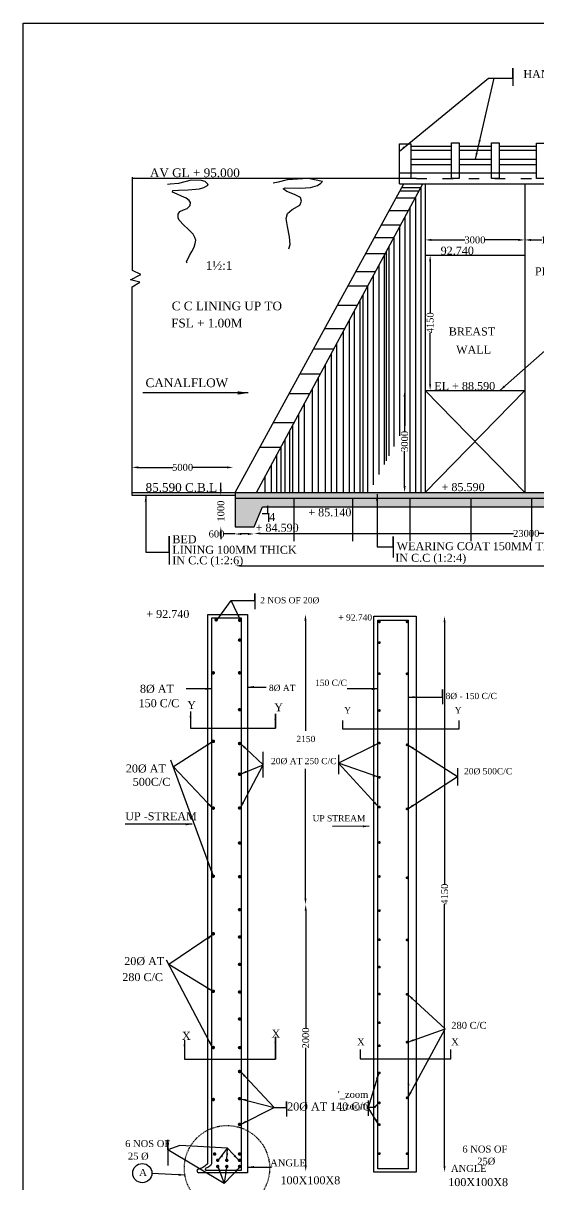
# Model space of a CAD drawing. Header units: millimetres. Extents: x -109570 to 149785, y -246061 to 55138.
# Drawn here: x 329 to 15138, y 21769 to 55138 of the extents above; entities that cross this region are included whole.
import ezdxf

# ---------------------------------------------------------------- set-up
doc = ezdxf.new("R2010")
doc.units = ezdxf.units.MM
doc.header["$MEASUREMENT"] = 0
doc.header["$PDMODE"] = 33
doc.header["$PDSIZE"] = 500
doc.linetypes.add('ACAD_ISO03W100', pattern=[30, 12, -18])
for name, color, linetype in [('DIM', 5, 'Continuous'), ('DOT LINE', 3, 'ACAD_ISO03W100'), ('DWG. LINE', 1, 'Continuous'), ('HATCH', 2, 'Continuous'), ('TEXT', 7, 'Continuous'), ('TITLE', 7, 'Continuous')]:
    doc.layers.add(name, color=color, linetype=linetype)
doc.styles.get("Standard").update_dxf_attribs({"font": 'TIMES.TTF', "height": 200})
doc.dimstyles.get("Standard").update_dxf_attribs({"dimtxt": 200, "dimasz": 180, "dimexe": 0.18, "dimexo": 0.0625, "dimgap": 0.09, "dimtad": 0, "dimdec": 0, "dimzin": 0, "dimdsep": 46, "dimtxsty": 'Standard', "dimcen": 0.09, "dimse1": 1, "dimse2": 1, "dimclrd": 5, "dimclre": 5, "dimclrt": 4, "dimadec": 0, "dimazin": 0, "dimtfac": 1, "dimtdec": 0, "dimtofl": 0, "dimtmove": 0, "dimatfit": 3, "dimfxl": 1, "dimtolj": 1, "dimtzin": 0, "dimarcsym": 0})
pattern_1 = [(50, (0, 0), (502.082, -43.9265), [52.5, -577.5]), (355, (0, 0), (-97.126, 526.5345), [42, -462]), (100.4514, (41.84, -3.66), (404.9566, 482.6077), [44.618, -490.7995]), (46.1842, (0, 140), (747.069, -115.8633), [78.75, -866.25]), (96.6356, (62.26, 130.34), (654.264, 681.8825), [66.927, -736.199]), (351.1842, (0, 140), (654.263, 681.883), [63, -693]), (21, (70, 105), (417.835, -281.8332), [52.5, -577.5]), (326, (70, 105), (170.3207, 507.605), [42, -462]), (71.4514, (104.8, 81.5), (588.156, 225.7713), [44.618, -490.7995]), (37.5, (0, 0), (8.5119, 233.0257), [0, -456.4, 0, -469, 0, -463.75]), (7.5, (0, 0), (184.1487, 276.0882), [0, -267.4, 0, -445.9, 0, -176.75]), (327.5, (-156.1, 0), (373.6757, -15.7884), [0, -175, 0, -546, 0, -724.5]), (317.5, (-226.1, 0), (408.2303, 70.0735), [0, -227.5, 0, -362.6, 0, -514.5])]

# ---------------------------------------------------------------- blocks, each defined once
blk = doc.blocks.new('*D2')
at = {"layer": 'Defpoints', "color": 0}
for p in [(3454, 42356), (6359, 42378), (6359, 42356)]:
    blk.add_point(p, dxfattribs=at)
at = {"layer": 'DIM', "color": 5, "lineweight": -2}
for p, q in [((3634, 42378), (4624, 42378)), ((6179, 42378), (5190, 42378))]:
    blk.add_line(p, q, dxfattribs=at)
at = {"layer": 'DIM', "color": 5}
for points in [[(3634, 42408), (3634, 42348), (3454, 42378)], [(6179, 42408), (6179, 42348), (6359, 42378)]]:
    blk.add_solid(points, dxfattribs=at)
at = {"layer": 'DIM', "color": 4, "insert": (4907, 42378), "char_height": 200, "attachment_point": 5}
blk.add_mtext('\\A1;5000', dxfattribs=at)
blk = doc.blocks.new('*D3')
at = {"layer": 'Defpoints', "color": 0}
for p in [(6005, 41570), (6414, 41570), (6414, 40675)]:
    blk.add_point(p, dxfattribs=at)
at = {"layer": 'DIM', "color": 5, "lineweight": -2}
for p, q in [((6005, 41750), (6005, 41930)), ((6005, 40495), (6005, 40315))]:
    blk.add_line(p, q, dxfattribs=at)
at = {"layer": 'DIM', "color": 5}
for points in [[(5975, 41750), (6035, 41750), (6005, 41570)], [(5975, 40495), (6035, 40495), (6005, 40675)]]:
    blk.add_solid(points, dxfattribs=at)
at = {"layer": 'DIM', "color": 4, "insert": (6005, 41122), "char_height": 200, "attachment_point": 5, "rotation": 90}
blk.add_mtext('\\A1;1000', dxfattribs=at)
blk = doc.blocks.new('*D4')
at = {"layer": 'Defpoints', "color": 0}
for p in [(6414, 40675), (6962, 40675), (6962, 40465)]:
    blk.add_point(p, dxfattribs=at)
at = {"layer": 'DIM', "color": 5, "lineweight": -2}
for p, q in [((6414, 40465), (6091, 40465)), ((6782, 40465), (6594, 40465))]:
    blk.add_line(p, q, dxfattribs=at)
at = {"layer": 'DIM', "color": 5}
for points in [[(6594, 40495), (6594, 40435), (6414, 40465)], [(6782, 40495), (6782, 40435), (6962, 40465)]]:
    blk.add_solid(points, dxfattribs=at)
at = {"layer": 'DIM', "color": 4, "insert": (5881, 40465), "char_height": 200, "attachment_point": 5}
blk.add_mtext('\\A1;600', dxfattribs=at)
blk = doc.blocks.new('*D5')
at = {"layer": 'Defpoints', "color": 0}
for p in [(11873, 44588), (11284, 41659), (11873, 41659)]:
    blk.add_point(p, dxfattribs=at)
at = {"layer": 'DIM', "color": 5, "lineweight": -2}
for p, q in [((11284, 44408), (11284, 43408)), ((11284, 41839), (11284, 42840))]:
    blk.add_line(p, q, dxfattribs=at)
at = {"layer": 'DIM', "color": 5}
for points in [[(11254, 44408), (11314, 44408), (11284, 44588)], [(11254, 41839), (11314, 41839), (11284, 41659)]]:
    blk.add_solid(points, dxfattribs=at)
at = {"layer": 'DIM', "color": 4, "insert": (11284, 43124), "char_height": 200, "attachment_point": 5, "rotation": 90}
blk.add_mtext('\\A1;3000', dxfattribs=at)
blk = doc.blocks.new('*D6')
at = {"layer": 'Defpoints', "color": 0}
for p in [(12007, 48474), (12018, 48474), (11990, 44588)]:
    blk.add_point(p, dxfattribs=at)
at = {"layer": 'DIM', "color": 5, "lineweight": -2}
for p, q in [((12018, 48294), (12018, 46819)), ((12018, 44768), (12018, 46243))]:
    blk.add_line(p, q, dxfattribs=at)
at = {"layer": 'DIM', "color": 5}
for points in [[(11988, 48294), (12048, 48294), (12018, 48474)], [(11988, 44768), (12048, 44768), (12018, 44588)]]:
    blk.add_solid(points, dxfattribs=at)
at = {"layer": 'DIM', "color": 4, "insert": (12018, 46531), "char_height": 200, "attachment_point": 5, "rotation": 90}
blk.add_mtext('\\A1;4150', dxfattribs=at)
blk = doc.blocks.new('*D7')
at = {"layer": 'Defpoints', "color": 0}
for p in [(11873, 48797), (14734, 48913), (14734, 48814)]:
    blk.add_point(p, dxfattribs=at)
at = {"layer": 'DIM', "color": 5, "lineweight": -2}
for p, q in [((12053, 48913), (13019, 48913)), ((14554, 48913), (13588, 48913))]:
    blk.add_line(p, q, dxfattribs=at)
at = {"layer": 'DIM', "color": 5}
for points in [[(12053, 48943), (12053, 48883), (11873, 48913)], [(14554, 48943), (14554, 48883), (14734, 48913)]]:
    blk.add_solid(points, dxfattribs=at)
at = {"layer": 'DIM', "color": 4, "insert": (13304, 48913), "char_height": 200, "attachment_point": 5}
blk.add_mtext('\\A1;3000', dxfattribs=at)
blk = doc.blocks.new('*D8')
at = {"layer": 'Defpoints', "color": 0}
for p in [(14734, 48814), (16260, 48913), (16260, 48837)]:
    blk.add_point(p, dxfattribs=at)
at = {"layer": 'DIM', "color": 5, "lineweight": -2}
for p, q in [((14914, 48913), (15224, 48913)), ((16080, 48913), (15770, 48913))]:
    blk.add_line(p, q, dxfattribs=at)
at = {"layer": 'DIM', "color": 5}
for points in [[(14914, 48943), (14914, 48883), (14734, 48913)], [(16080, 48943), (16080, 48883), (16260, 48913)]]:
    blk.add_solid(points, dxfattribs=at)
at = {"layer": 'DIM', "color": 4, "insert": (15497, 48913), "char_height": 200, "attachment_point": 5}
blk.add_mtext('\\A1;1500', dxfattribs=at)
blk = doc.blocks.new('*D12')
at = {"layer": 'Defpoints', "color": 0}
for p in [(6962, 40465), (29071, 40481), (29071, 40481)]:
    blk.add_point(p, dxfattribs=at)
at = {"layer": 'DIM', "color": 5, "lineweight": -2}
for p, q in [((7142, 40481), (14417, 40481)), ((28891, 40481), (15138, 40481))]:
    blk.add_line(p, q, dxfattribs=at)
at = {"layer": 'DIM', "color": 5}
for points in [[(7142, 40511), (7142, 40451), (6962, 40481)], [(28891, 40511), (28891, 40451), (29071, 40481)]]:
    blk.add_solid(points, dxfattribs=at)
at = {"layer": 'DIM', "color": 4, "insert": (14778, 40481), "char_height": 200, "attachment_point": 5}
blk.add_mtext('\\A1;23000', dxfattribs=at)
blk = doc.blocks.new('*D14')
at = {"layer": 'Defpoints', "color": 0}
for p in [(6414, 39444), (62953, 39551), (62953, 39444)]:
    blk.add_point(p, dxfattribs=at)
at = {"layer": 'DIM', "color": 5, "lineweight": -2}
for p, q in [((6594, 39551), (44377, 39551)), ((62773, 39551), (45091, 39551))]:
    blk.add_line(p, q, dxfattribs=at)
at = {"layer": 'DIM', "color": 5}
for points in [[(6594, 39581), (6594, 39521), (6414, 39551)], [(62773, 39581), (62773, 39521), (62953, 39551)]]:
    blk.add_solid(points, dxfattribs=at)
at = {"layer": 'DIM', "color": 4, "insert": (44734, 39551), "char_height": 200, "attachment_point": 5}
blk.add_mtext('\\A1;57530', dxfattribs=at)
blk = doc.blocks.new('*D83')
at = {"layer": 'Defpoints', "color": 0}
for p in [(8436, 29822), (8443, 29822), (8380, 22150)]:
    blk.add_point(p, dxfattribs=at)
at = {"layer": 'DIM', "color": 5, "lineweight": -2}
for p, q in [((8443, 29642), (8443, 26273)), ((8443, 22330), (8443, 25699))]:
    blk.add_line(p, q, dxfattribs=at)
at = {"layer": 'DIM', "color": 5}
for points in [[(8413, 29642), (8473, 29642), (8443, 29822)], [(8413, 22330), (8473, 22330), (8443, 22150)]]:
    blk.add_solid(points, dxfattribs=at)
at = {"layer": 'DIM', "color": 4, "insert": (8443, 25986), "char_height": 200, "attachment_point": 5, "rotation": 90}
blk.add_mtext('\\A1;2000', dxfattribs=at)
blk = doc.blocks.new('*D141')
at = {"layer": 'Defpoints', "color": 0}
for p in [(11614, 38105), (12431, 38105), (11614, 22132)]:
    blk.add_point(p, dxfattribs=at)
at = {"layer": 'DIM', "color": 5, "lineweight": -2}
for p, q in [((12431, 37925), (12431, 30406)), ((12431, 22312), (12431, 29831))]:
    blk.add_line(p, q, dxfattribs=at)
at = {"layer": 'DIM', "color": 5}
for points in [[(12401, 37925), (12461, 37925), (12431, 38105)], [(12401, 22312), (12461, 22312), (12431, 22132)]]:
    blk.add_solid(points, dxfattribs=at)
at = {"layer": 'DIM', "color": 4, "insert": (12431, 30118), "char_height": 200, "attachment_point": 5, "rotation": 90}
blk.add_mtext('\\A1;4150', dxfattribs=at)

msp = doc.modelspace()

# ---------------------------------------------------------------- hatches: boundary and pattern name
at = {"layer": 'HATCH'}
h = msp.add_hatch(dxfattribs=at)
h.set_pattern_fill('AR-CONC', color=256, scale=70, style=0)
h.set_pattern_definition(pattern_1)
h.paths.add_polyline_path([(34268.9, 44967.6), (34268.9, 45249.5, 0.1690918), (34143.9, 45402.9), (32602.7, 45402.9), (32602.7, 44967.6)])
h.paths.add_polyline_path([(32602.7, 45440.2), (32242.9, 45440.2), (32242.9, 42112.7), (32602.7, 42112.7)])
h.paths.add_polyline_path([(30398.1, 42112.7, 0.1557067), (29174.5, 41659.5), (6413.9, 41659.5), (6413.9, 41496.4), (29177.3, 41496.4, -0.1086205), (30398.1, 41900.5), (37019.1, 41900.5), (38076.6, 41704.1), (38884.2, 41536.1), (39360.1, 41392), (39788, 41209.5), (40196.6, 41055.9), (40576.4, 40945.4), (41321.6, 40811), (42127.9, 40761.2), (42127.9, 40954), (42064.8, 40954.6), (41531.1, 41021.8), (41281.1, 41055.4), (40370.5, 41205.6), (39793.6, 41397.7), (39442.7, 41541.7), (38986, 41729), (38255.2, 41897), (37493, 42013.6), (37195, 42090.5), (37019.1, 42112.7)])
h.paths.add_polyline_path([(27193.7, 41245.1), (28244.7, 41245.1), (28244.7, 41596.3), (27193.7, 41596.3)], flags=25)
h = msp.add_hatch(dxfattribs=at)
h.set_pattern_fill('AR-CONC', color=256, scale=70, style=0)
h.set_pattern_definition(pattern_1)
h.paths.add_polyline_path([(7205.2, 41241.4), (8104.2, 41241.4), (8104.2, 41496.4), (6413.9, 41496.4), (6413.9, 40674.7), (6962, 40674.7)])
h.paths.add_polyline_path([(9786.8, 41496.4), (8104.2, 41496.4), (8104.2, 41241.4), (9786.8, 41241.4)])
h.paths.add_polyline_path([(11438.7, 41496.4), (9786.8, 41496.4), (9786.8, 41241.4), (11438.7, 41241.4)])
h.paths.add_polyline_path([(13182.7, 41496.4), (11438.7, 41496.4), (11438.7, 41241.4), (13182.7, 41241.4)])
h.paths.add_polyline_path([(14932, 41496.4), (13182.7, 41496.4), (13182.7, 41241.4), (14932, 41241.4)])
h.paths.add_polyline_path([(16676.1, 41496.4), (14932, 41496.4), (14932, 41241.4), (16676.1, 41241.4)])
h.paths.add_polyline_path([(18474, 41496.4), (16676.1, 41496.4), (16676.1, 41241.4), (18474, 41241.4)])
h.paths.add_polyline_path([(20215.8, 41496.4), (18474, 41496.4), (18474, 41241.4), (20215.8, 41241.4)])
h.paths.add_polyline_path([(21959.9, 41496.4), (20215.8, 41496.4), (20215.8, 41241.4), (21959.9, 41241.4)])
h.paths.add_polyline_path([(23657.9, 41496.4), (21959.9, 41496.4), (21959.9, 41241.4), (23657.9, 41241.4)])
h.paths.add_polyline_path([(25494.2, 41496.4), (23657.9, 41496.4), (23657.9, 41241.4), (25494.2, 41241.4)])
h.paths.add_polyline_path([(27334, 41496.4), (25494.2, 41496.4), (25494.2, 41241.4), (27334, 41241.4)])
h.paths.add_polyline_path([(29070.9, 41496.4), (27334, 41496.4), (27334, 41241.4), (29070.9, 41241.4)])
h.paths.add_polyline_path([(27193.7, 41245.1), (28244.7, 41245.1), (28244.7, 41596.3), (27193.7, 41596.3)], flags=9)

# ---------------------------------------------------------------- linework, layer by layer
at = {"layer": 'DIM', "color": 5}
for p, q in [((8436.2, 37974.9), (8436.2, 34814.5)), ((8436.2, 30002), (8436.2, 33714.2))]:
    msp.add_line(p, q, dxfattribs=at)
at = {"layer": 'DIM'}
for points in [[(14393.8, 53558.8), (14393.8, 53846.5), (14393.8, 53340.6)], [(4522.6, 39945.7), (4522.6, 40403.4), (4522.6, 39591.5)], [(10957.7, 40091.8), (10957.7, 40396.1), (10957.7, 39787.6)], [(6978.3, 38556.4), (6978.3, 38757.5), (6978.3, 38308.1)], [(12375.5, 35777.5), (12375.5, 35994.5), (12375.5, 35577.5)], [(5134.3, 35365.5), (5134.3, 34884.7), (7573.8, 34884.7), (7573.8, 35299.9)], [(9496, 35106.5), (9496, 34866.5), (12852.5, 34866.5), (12852.5, 35106.5)], [(7217.8, 33466.3), (7217.8, 34203.1)], [(9385, 34118.5), (9385, 33561)], [(12802.5, 33735.5), (12802.5, 33235)], [(4961.8, 25921.9), (4961.8, 25373.2), (7573.1, 25373.2), (7573.1, 26017.3)], [(7889.7, 23990.6), (7889.7, 24157.8), (7889.7, 23729.7)], [(10242, 24193), (10242, 23751)], [(4483, 22772.5), (4483, 23056), (4483, 22322.5)], [(6198.8, 22818.3), (4831.7, 22896.2), (4483, 22772.5)]]:
    msp.add_lwpolyline(points, dxfattribs=at)
msp.add_circle((3749, 22103), 275.6, dxfattribs=at)
at = {"layer": 'DIM', "color": 5}
for points in [[(8406.2, 37974.9), (8466.2, 37974.9), (8436.2, 38154.9)], [(8406.2, 30002), (8466.2, 30002), (8436.2, 29822)]]:
    msp.add_solid(points, dxfattribs=at)
at = {"layer": 'DOT LINE', "ltscale": 25}
msp.add_lwpolyline([(11627.6, 50681), (24160.8, 50681)], dxfattribs=at)
at = {"layer": 'DOT LINE'}
msp.add_circle((6182.8, 22246.5), 1224.8, dxfattribs=at)
at = {"layer": 'DWG. LINE'}
for p, q in [((11140.9, 50528.5), (23537.6, 50528.5)), ((14733.9, 50528.5), (14733.9, 41659.5)), ((5628, 38154.9), (6773.4, 38154.9)), ((5628, 22378.4), (5628, 38154.9)), ((6773.4, 38154.9), (6773.4, 22110.1)), ((10403.5, 38105), (11614, 38105)), ((10403.5, 22132), (10403.5, 38105)), ((11614, 38105), (11614, 22132)), ((10520, 22230.5), (10520, 37987)), ((10520, 37987), (11396, 37987)), ((11396, 22230.5), (11396, 37987)), ((6773.4, 22110.1), (5377.5, 22110.1)), ((11614, 22132), (10403.5, 22132)), ((11396, 22230.5), (10520, 22230.5))]:
    msp.add_line(p, q, dxfattribs=at)
for points in [[(11140.9, 50528.5), (11140.9, 51678.3), (11465.7, 51678.3), (11465.7, 50681)], [(11465.7, 51603.9), (12628.9, 51603.9)], [(11465.7, 51496.5), (12628.9, 51496.5)], [(12850.2, 51603.9), (13782.6, 51603.9)], [(12850.2, 51496.5), (13782.6, 51496.5)], [(14003.9, 51603.9), (15071.1, 51603.9)], [(14003.9, 51496.5), (15071.1, 51496.5)], [(11465.7, 51231.7), (12628.9, 51231.7)], [(11465.7, 51081.4), (12628.9, 51081.4)], [(12850.2, 51231.7), (13782.6, 51231.7)], [(12850.2, 51081.4), (13782.6, 51081.4)], [(14003.9, 51231.7), (15071.1, 51231.7)], [(14003.9, 51081.4), (15071.1, 51081.4)], [(11140.9, 50841.9), (15071.1, 50841.9)], [(6413.9, 41570.1), (3454.3, 41570.1), (3454.3, 47566.7), (3676.2, 47698), (3408.3, 47769.6), (3702.6, 47924.2), (3468.6, 48037.2), (3468.6, 50712.5)], [(11627.6, 50681), (3468.6, 50681)], [(6413.9, 41659.5), (11258.7, 50528.5)], [(7027.8, 41659.5), (11810.6, 50528.5)], [(11196.6, 50414.7), (11749.3, 50414.7)], [(11749.3, 50414.7), (11749.3, 41659.5)], [(11873.2, 50528.5), (11873.2, 41659.5)], [(11039.1, 50126.4), (11593.8, 50126.4)], [(11146, 50322.2), (11699.4, 50322.2)], [(11593.8, 50126.4), (11593.8, 41659.5)], [(10837.6, 49757.6), (11393.9, 49757.6)], [(11436.8, 49835.2), (11436.8, 43835.9)], [(11293.6, 49569.7), (11293.6, 43570.4)], [(11170.2, 49340.8), (10610, 49340.8)], [(11140.5, 49285.9), (11140.5, 43286.5)], [(10972.9, 48975.1), (10410.2, 48975.1)], [(10972.9, 48975.1), (10972.9, 42975.7)], [(10725.5, 48516.3), (10159.5, 48516.3)], [(10693.1, 48456.2), (10693.1, 42456.9)], [(10752.1, 48565.5), (10752.1, 42566.2)], [(10832.2, 48714.2), (10832.2, 42714.9)], [(11873.2, 48473.5), (14733.9, 48473.5)], [(10541.7, 48175.5), (10541.7, 42176.2)], [(10443.2, 47992.9), (9873.6, 47992.9)], [(10380.2, 47875.9), (10380.2, 41876.6)], [(10221.9, 47582.5), (9649.5, 47582.5)], [(10221.9, 47582.5), (10221.9, 41659.5)], [(9994.4, 47160.6), (9994.4, 41659.5)], [(10086.4, 47331.2), (10086.4, 41659.5)], [(9922.6, 47027.5), (9346.2, 47027.5)], [(9838.9, 46872.3), (9838.9, 41659.5)], [(9689.1, 46594.5), (9689.1, 41659.5)], [(9561.1, 46357.1), (8980, 46357.1)], [(9524.2, 46288.7), (9524.2, 41659.5)], [(11436.8, 46237.3), (11436.8, 41659.5)], [(9249, 45778.4), (8663.9, 45778.4)], [(9329, 45926.8), (9329, 41659.5)], [(9170.3, 45632.5), (9170.3, 41659.5)], [(8857.9, 45053.2), (8267.8, 45053.2)], [(8998.5, 45314), (8998.5, 41659.5)], [(8798.4, 44942.8), (8798.4, 41659.5)], [(8557.4, 44495.9), (7963.3, 44495.9)], [(8626.5, 44624), (8626.5, 41659.5)], [(11873.2, 44588), (14733.9, 44588)], [(11873.2, 41659.5), (14733.9, 44588)], [(14733.9, 41659.5), (11873.2, 44588)], [(8400.9, 44205.7), (8400.9, 41659.5)], [(8240.1, 43907.6), (8240.1, 41659.5)], [(8103.3, 43653.9), (7503.4, 43653.9)], [(7973.3, 43412.9), (7973.3, 41659.5)], [(8060.3, 43574.1), (8060.3, 41659.5)], [(7842.9, 43171), (7842.9, 41659.5)], [(7725.9, 42954.1), (7121.1, 42954.1)], [(7606.5, 42732.6), (7606.5, 41659.5)], [(7725.9, 42954.1), (7725.9, 41659.5)], [(7454.8, 42451.4), (7454.8, 41659.5)], [(7267.8, 42104.6), (7267.8, 41659.5)], [(3454.3, 41659.5), (29174.5, 41659.5)], [(6413.9, 41659.5), (6413.9, 40674.7), (6962, 40674.7)], [(6413.9, 41496.4), (29177.3, 41496.4)], [(8104.2, 41496.4), (8104.2, 40256.6)], [(9786.8, 41496.4), (9786.8, 40256.6)], [(11438.7, 41496.4), (11438.7, 40256.6)], [(13182.7, 41496.4), (13182.7, 40256.6)], [(14932, 41496.4), (14932, 40256.6)], [(6962, 40674.7), (7205.2, 41241.4)], [(7187.9, 41051.2), (7374.2, 41051.2), (7374.2, 40809.6)], [(7205.2, 41241.4), (30815.4, 41241.4)], [(5588.6, 22183.8), (6594.8, 22183.8), (6594.8, 38049), (5735.7, 38049), (5735.7, 22369.6)], [(10005, 25656.5), (10005, 25384), (12615.5, 25384), (12615.5, 25656.5)]]:
    msp.add_lwpolyline(points, dxfattribs=at)
for points in [[(12628.9, 51702.2), (12850.2, 51702.2), (12850.2, 50681), (12628.9, 50681)], [(13782.6, 51702.2), (14003.9, 51702.2), (14003.9, 50681), (13782.6, 50681)], [(15071.1, 51688.7), (15381.8, 51688.7), (15381.8, 50681), (15071.1, 50681)]]:
    msp.add_lwpolyline(points, close=True, dxfattribs=at)
for points in [[(5628, 22378.4), (5517.1, 22284.4), (5371, 22219.5), (5319.1, 22180.6), (5338.5, 22135.2), (5377.5, 22110.1)], [(5735.7, 22369.6), (5688, 22303), (5628.8, 22264.1), (5578.9, 22242.3), (5560.2, 22212.7), (5560, 22197.6), (5588.6, 22183.8)]]:
    msp.add_spline(points, degree=3, dxfattribs=at)
at = {"layer": 'HATCH'}
for points in [[(5040.2, 48241.2), (5016.1, 48287.1), (5101.4, 48464.1), (5169.2, 48584.3), (5241.4, 48708.8), (5272.1, 48809.4), (5285.2, 48903.3), (5261.2, 48983.6), (5213.1, 49075.4), (5070.9, 49221.8), (4946.1, 49339.8), (4810.5, 49481.9), (4779.9, 49549.6), (4777.7, 49650.1), (4825.8, 49731), (4935.2, 49779.1), (5035.8, 49816.2), (5121.4, 49903.4), (5136.7, 49993), (5097.3, 50047.7), (5005.4, 50111), (4876.3, 50174.4), (4753.8, 50224.7), (4613.8, 50285.9), (4624.7, 50329.6), (4791, 50347.1), (5062.3, 50349.2), (5392.7, 50384.2), (5517.4, 50423.5), (5626.8, 50473.8), (5644.3, 50506.6), (5556.8, 50589.6), (5445.2, 50624.6), (5152, 50626.8), (4786.6, 50535), (4548.1, 50517.5), (4475.9, 50506.6)], [(7958.1, 48658.1), (8001.6, 48783.1), (7982.5, 48997.7), (7922.7, 49296.5), (7881.9, 49524.7), (7920.3, 49673.6), (8059, 49785), (8273.8, 49915.4), (8320.1, 50029.5), (8290.2, 50135.4), (8124.2, 50219.6), (7901.2, 50303.8), (7795.2, 50377.2), (7852.3, 50409.8), (8295.6, 50398.9), (8581.2, 50417.9), (8785.1, 50472.3), (8874.9, 50542.9), (8921.1, 50591.8), (8513.2, 50681), (7909.4, 50643.4), (7648.3, 50572.8), (7509.6, 50545.6)]]:
    msp.add_lwpolyline(points, dxfattribs=at)
for points, const_width in [([(5846.2, 37998.5, 1), (5896.2, 37998.5, 1)], 50), ([(6521.7, 37987.2, 1), (6571.7, 37987.2, 1)], 50), ([(10538, 37942.3, 1), (10578, 37942.3, 1)], 40), ([(11335, 37942.3, 1), (11375, 37942.3, 1)], 40), ([(6518, 37416.3, 1), (6568, 37416.3, 1)], 50), ([(10540, 37344.5, 1), (10580, 37344.5, 1)], 40), ([(5764.4, 36475.8, 1), (5814.4, 36475.8, 1)], 50), ([(6518, 36475.8, 1), (6568, 36475.8, 1)], 50), ([(10540, 36451.5, 1), (10580, 36451.5, 1)], 40), ([(11335, 36448.5, 1), (11375, 36448.5, 1)], 40), ([(6518, 35415.9, 1), (6568, 35415.9, 1)], 50), ([(10540, 35394, 1), (10580, 35394, 1)], 40), ([(5764.4, 34508.1, 1), (5814.4, 34508.1, 1)], 50), ([(6518, 34445, 1), (6568, 34445, 1)], 50), ([(10540, 34458, 1), (10580, 34458, 1)], 40), ([(11335, 34407.5, 1), (11375, 34407.5, 1)], 40), ([(6518, 33563.9, 1), (6568, 33563.9, 1)], 50), ([(10540, 33475, 1), (10580, 33475, 1)], 40), ([(5764.4, 32589.6, 1), (5814.4, 32589.6, 1)], 50), ([(6518, 32593.1, 1), (6568, 32593.1, 1)], 50), ([(10540, 32619.5, 1), (10580, 32619.5, 1)], 40), ([(11335, 32568, 1), (11375, 32568, 1)], 40), ([(6518, 31585.6, 1), (6568, 31585.6, 1)], 50), ([(10540, 31603, 1), (10580, 31603, 1)], 40), ([(5764.4, 30633.4, 1), (5814.4, 30633.4, 1)], 50), ([(6518, 30617.2, 1), (6568, 30617.2, 1)], 50), ([(10540, 30625, 1), (10580, 30625, 1)], 40), ([(11335, 30588, 1), (11375, 30588, 1)], 40), ([(6518, 29673.3, 1), (6568, 29673.3, 1)], 50), ([(10540, 29645.5, 1), (10580, 29645.5, 1)], 40), ([(5764.4, 28979.8, 1), (5814.4, 28979.8, 1)], 50), ([(6518, 28888.5, 1), (6568, 28888.5, 1)], 50), ([(10540, 28810, 1), (10580, 28810, 1)], 40), ([(11335, 28804.5, 1), (11375, 28804.5, 1)], 40), ([(6518, 28099.4, 1), (6568, 28099.4, 1)], 50), ([(10540, 28023, 1), (10580, 28023, 1)], 40), ([(5764.4, 27327.1, 1), (5814.4, 27327.1, 1)], 50), ([(6518, 27305.4, 1), (6568, 27305.4, 1)], 50), ([(10540, 27248, 1), (10580, 27248, 1)], 40), ([(11335, 27238, 1), (11375, 27238, 1)], 40), ([(6518, 26529.4, 1), (6568, 26529.4, 1)], 50), ([(10540, 26425.5, 1), (10580, 26425.5, 1)], 40), ([(5764.4, 25711.8, 1), (5814.4, 25711.8, 1)], 50), ([(6518, 25710.3, 1), (6568, 25710.3, 1)], 50), ([(10540, 25762, 1), (10580, 25762, 1)], 40), ([(11335, 25866.5, 1), (11375, 25866.5, 1)], 40), ([(6518, 25023.2, 1), (6568, 25023.2, 1)], 50), ([(10540, 24981, 1), (10580, 24981, 1)], 40), ([(5764.4, 24217.2, 1), (5814.4, 24217.2, 1)], 50), ([(6518, 24242.2, 1), (6568, 24242.2, 1)], 50), ([(10540, 24122, 1), (10580, 24122, 1)], 40), ([(11335, 24267, 1), (11375, 24267, 1)], 40), ([(6518, 23503.4, 1), (6568, 23503.4, 1)], 50), ([(10540, 23495.5, 1), (10580, 23495.5, 1)], 40), ([(5801.8, 22651.7, 1), (5851.8, 22651.7, 1)], 50), ([(6518, 22651.7, 1), (6568, 22651.7, 1)], 50), ([(10540, 22665, 1), (10580, 22665, 1)], 40), ([(11335, 22665, 1), (11375, 22665, 1)], 40), ([(5891.3, 22472.9, 1), (5941.3, 22472.9, 1)], 50), ([(6151.3, 22472.9, 1), (6201.3, 22472.9, 1)], 50), ([(6518, 22472.9, 1), (6568, 22472.9, 1)], 50), ([(5891.3, 22294, 1), (5941.3, 22294, 1)], 50), ([(6151.3, 22294, 1), (6201.3, 22294, 1)], 50), ([(6518, 22294, 1), (6568, 22294, 1)], 50)]:
    msp.add_lwpolyline(points, format="xyb", close=True, dxfattribs=dict(at, const_width=const_width))
at = {"layer": 'TITLE', "lineweight": 30}
msp.add_lwpolyline([(329, 55138.5), (98558.3, 55138.5), (98558.3, 1802.9), (329, 1802.9)], close=True, dxfattribs=at)

# ---------------------------------------------------------------- texts
at = {"layer": 'DIM', "color": 4, "insert": (10241.9, 23893), "char_height": 200, "width": 299.366, "attachment_point": 9}
msp.add_mtext("\\A1;'_zoom \\P'_zoom ", dxfattribs=at)
at = {"layer": 'TEXT'}
for s, height, p in [('HAND RAILING ASPER DRG. NO OSD/DESIGNS/3/83-2', 230, (14696.6, 53561.1)), ('AV GL + 95.000', 250, (3967.8, 50716.9)), ('92.740', 230, (12319.7, 48489)), ('1½:1', 250, (5571.1, 48053.8)), ('PIER', 230, (15026.9, 47895.6)), ('C C LINING UP TO', 250, (4594.2, 46891.8)), ('FSL + 1.00M', 250, (4577.5, 46399.5)), ('BREAST', 230, (12553, 46167.8)), ('WALL', 230, (12764.1, 45645.7)), ('CANALFLOW', 250, (3843.1, 44684.4)), ('EL + 88.590', 230, (12137.2, 44600.3)), ('85.590 C.B.L', 250, (3843.1, 41676)), ('+ 85.590', 230, (12346.1, 41696.7)), ('1', 230, (7259, 41054.1)), ('4', 230, (7393.5, 40839.2)), ('+ 85.140', 230, (8517.7, 40972.7)), ('+ 84.590', 230, (7003.6, 40530.3)), ('BED', 230, (4612.8, 40198.5)), ('LINING 100MM THICK', 230, (4612.8, 39896.2)), ('WEARING COAT 150MM THICK', 230, (11057.8, 40000.1)), ('IN C.C (1:2:6)', 230, (4612.8, 39593.9)), ('IN C.C (1:2:4)', 230, (11017.8, 39665.9)), ('2 NOS OF 20%%C', 180, (7136.8, 38472)), ('+ 92.740', 230, (3863.6, 38051.8)), ('+ 92.740', 180, (9381.2, 37977.7)), ('8%%C AT', 230, (3681.9, 35903)), ('8%%C AT', 180, (7387.5, 35953.5)), ('150 C/C', 180, (8713.2, 36099.2)), ('150 C/C', 230, (3643.2, 35488.3)), ('8%%C - 150 C/C', 180, (12461.2, 35721.2)), ('Y', 230, (5039.5, 35439.4)), ('Y', 230, (7539.2, 35373.9)), ('Y', 180, (9550.2, 35315.7)), ('Y', 180, (12724.7, 35315.7)), ('2150', 180, (8175.3, 34486.1)), ('20%%C AT 250 C/C', 180, (7447.9, 33852.3)), ('20%%C AT', 230, (3276.4, 33613.6)), ('20%%C 500C/C', 180, (12992.2, 33559.7)), ('500C/C', 230, (3474.1, 33229.3)), ('UP -STREAM', 230, (3259.4, 32242.7)), ('UP STREAM', 180, (8640.4, 32207.8)), ('20%%C AT', 230, (3231.2, 28080.3)), ('280 C/C', 230, (3175.2, 27620.7)), ('280 C/C', 200, (12623.6, 26249)), ('X', 230, (4889.8, 25932.8)), ('X', 230, (7462.1, 25995.7)), ('X', 200, (9918.6, 25775)), ('X', 200, (12623.6, 25775)), ('20%%C AT 140 C/C', 230, (7910.3, 23902.6)), ('6 NOS OF', 200, (3258.1, 22852)), ('25 %%C', 200, (3336.1, 22491.5)), ('6 NOS OF ', 200, (12943.6, 22693.5)), ('ANGLE', 200, (7423.6, 22299.5)), ('25%%C', 200, (13370.1, 22346)), ('A', 200, (3661.6, 22025)), ('ANGLE', 200, (12617.1, 22140.5)), ('100X100X8', 230, (7718.8, 21784.1)), ('100X100X8', 230, (12538.3, 21730.1))]:
    msp.add_text(s, height=height, dxfattribs=at).set_placement(p)

# ---------------------------------------------------------------- dimensions: what is measured, and where the dimension line sits
at = {"layer": 'DIM'}
for base, p1, p2, text, picture, middle in [((14733.9, 48912.7), (11873.2, 48796.6), (14733.9, 48813.8), '3000', '*D7', (13303.6, 48912.7)), ((6359, 42377.9), (3454.3, 42355.6), (6359, 42355.6), '5000', '*D2', (4906.7, 42377.9))]:
    dim = msp.add_linear_dim(base=base, p1=p1, p2=p2, text=text, dimstyle='Standard', dxfattribs=at)
    dim.commit()
    dim.dimension.update_dxf_attribs({"geometry": picture, "text_midpoint": middle})
dim = msp.add_linear_dim(base=(16260.4, 48912.7), p1=(14733.9, 48813.8), p2=(16260.4, 48837), text='1500', dimstyle='Standard', override={"dimtmove": 1}, dxfattribs=at)
dim.commit()
dim.dimension.update_dxf_attribs({"geometry": '*D8', "text_midpoint": (15497.2, 48912.7)})
for base, p1, p2, text, picture, middle in [((12017.6, 48473.5), (11990.3, 44588), (12006.7, 48473.5), '4150', '*D6', (12017.6, 46530.8)), ((11284.3, 41659.5), (11873.2, 44588), (11873.2, 41659.5), '3000', '*D5', (11284.3, 43123.8)), ((6004.5, 41570.1), (6413.9, 40674.7), (6413.9, 41570.1), '1000', '*D3', (6004.5, 41122.4)), ((8443.5, 29822), (8379.5, 22150), (8436.2, 29822), '2000', '*D83', (8443.5, 25986))]:
    dim = msp.add_linear_dim(base=base, p1=p1, p2=p2, angle=90, text=text, dimstyle='Standard', dxfattribs=at)
    dim.commit()
    dim.dimension.update_dxf_attribs({"geometry": picture, "text_midpoint": middle})
for base, p1, p2, text, picture, middle in [((6962, 40465.4), (6413.9, 40674.7), (6962, 40674.7), '600', '*D4', (5881.5, 40465.4)), ((29070.9, 40481.1), (6962, 40465.4), (29070.9, 40481.1), '23000', '*D12', (14777.6, 40481.1)), ((62953.3, 39550.9), (6413.9, 39444.4), (62953.3, 39444.4), '57530', '*D14', (44734.3, 39550.9))]:
    dim = msp.add_linear_dim(base=base, p1=p1, p2=p2, text=text, dimstyle='Standard', dxfattribs=at)
    dim.commit()
    dim.dimension.update_dxf_attribs({"geometry": picture, "text_midpoint": middle, "dimtype": 160})
dim = msp.add_aligned_dim(p1=(11614, 22132), p2=(11614, 38105), distance=-817, text='4150', dimstyle='Standard', dxfattribs=at)
dim.commit()
dim.dimension.update_dxf_attribs({"geometry": '*D141', "text_midpoint": (12431, 30118.5)})

# ---------------------------------------------------------------- leaders
for points in [[(11140.9, 51465.2), (13698.7, 53558.8), (14393.8, 53558.8)], [(13316.4, 51231.7), (13857.6, 53558.8)], [(13403, 51603.9), (13857.6, 53558.8)], [(14019.9, 44588), (16659.8, 46916)], [(3848.1, 41570.1), (3848.1, 39945.7), (4522.6, 39945.7)], [(10493.3, 41605.8), (10493.3, 40091.8), (10957.7, 40091.8)], [(5896.2, 37998.5), (6302.3, 38556.4)], [(6571.7, 37987.2), (6302.3, 38556.4), (6978.3, 38556.4)], [(5735.7, 36014.4), (5010.3, 36014.4)], [(6773.4, 36068.3), (7311.2, 36068.3)], [(10520, 36012), (9635.5, 36012)], [(11396, 35777.5), (12375.5, 35777.5)], [(5134.3, 35365.5), (5134.3, 34884.7)], [(7573.8, 35299.9), (7573.8, 34884.7)], [(5766.6, 34498), (4642.7, 33778.1)], [(6568, 34445), (7217.8, 33834.7)], [(10540, 34458), (9385, 33882)], [(11375, 34407.5), (12802.5, 33495.5)], [(5789.4, 30658.4), (4571.9, 33970.8)], [(5789.4, 32564.6), (4642.7, 33778.1)], [(6568, 32593.1), (7217.8, 33834.7)], [(6568, 33563.9), (7217.8, 33834.7)], [(10540, 33475), (9385, 33882)], [(10540, 32619.5), (9385, 33882)], [(11375, 32568), (12802.5, 33495.5)], [(5177.9, 32125.3), (3256.1, 32125.3)], [(10265, 32067.5), (9215, 32058)], [(5789.4, 28954.8), (4509.6, 28099.9)], [(5764.4, 25711.8), (4445.7, 28221.6)], [(5764.4, 27327.1), (4509.6, 28099.9)], [(4961.8, 25921.9), (4961.8, 25373.2)], [(7573.1, 26017.3), (7573.1, 25373.2)], [(6568, 25023.2), (7534.8, 23990.6)], [(10540, 24981), (10242, 23993)], [(6568, 24242.2), (7534.8, 23990.6), (7889.7, 23990.6)], [(6568, 23503.4), (7534.8, 23990.6)], [(10540, 23495.5), (10242, 23993)], [(5925, 22270.6), (6098, 21808.6), (4483, 22772.5)], [(5941.3, 22472.9), (6198.8, 22818.3)], [(6177.9, 22497.8), (6198.8, 22818.3)], [(6518, 22474.9), (6198.8, 22818.3)], [(4974.2, 22048.3), (4024.3, 22090.7)], [(6568, 22294), (6098, 21808.6)], [(6172.3, 22269.3), (6098, 21808.6)], [(6773.4, 22277.2), (7465.1, 22277.2)]]:
    msp.add_leader(points, dimstyle='Standard', override={"dimgap": 0.09, "dimtad": 0}, dxfattribs=at)
at = {"layer": 'DIM', "lineweight": 30}
msp.add_leader([(6788.7, 44517.9), (3769.1, 44517.9)], dimstyle='Standard', override={"dimasz": 300, "dimgap": 0.09, "dimtad": 0}, dxfattribs=at)
at = {"layer": 'DIM', "annotation_type": 0, "has_hookline": 1, "hookline_direction": 1, "text_width": 844}
msp.add_leader([(10540, 24122), (10422, 23993), (10242, 23993)], dimstyle='Standard', override={"dimgap": 0.09, "dimtad": 0}, dxfattribs=at)
at = {"layer": 'DWG. LINE'}
for points in [[(11375, 27238), (12449, 26249)], [(11396, 24495), (11396, 26320)], [(11375, 24267), (12449, 26249)], [(11375, 25866.5), (12449, 26249)]]:
    msp.add_leader(points, dimstyle='Standard', override={"dimgap": 0.09, "dimtad": 0}, dxfattribs=at)

doc.saveas('drawing.dxf')
